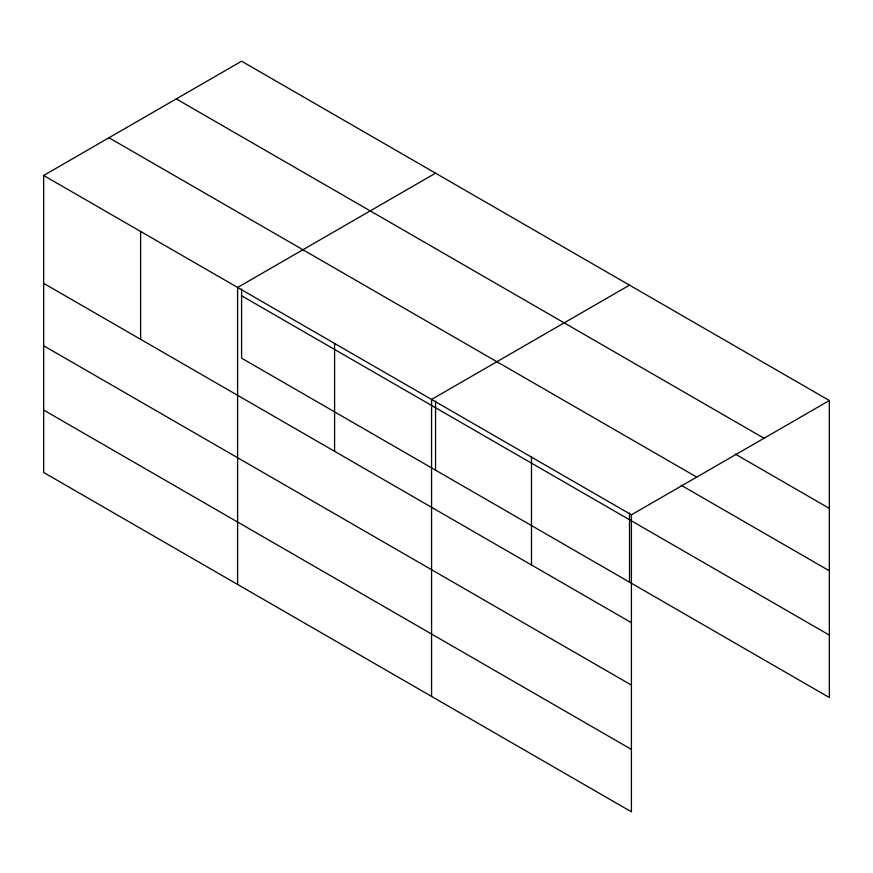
<?xml version="1.0" encoding="UTF-8"?>
<svg xmlns="http://www.w3.org/2000/svg" width="873" height="873" viewBox="0 0 873 873"><rect width="100%" height="100%" fill="white"/><g stroke="black" fill="none" stroke-linecap="round" stroke-linejoin="round"><path stroke-width="1.31" d="M631.408 685.087L631.408 514.819L43.65 175.473L43.65 472.468L631.408 811.803L631.408 685.087L43.65 345.752M241.592 289.072L241.592 358.181L829.35 697.527L829.35 400.532L241.592 61.197L43.65 175.473M435.551 173.17L237.609 287.457L237.609 584.452M629.509 285.155L431.568 399.441L431.568 696.436M631.408 514.819L829.35 400.532M176.27 98.911L764.028 438.246M735.306 454.102L829.35 508.392M108.972 137.759L696.73 477.105M681.235 485.29L829.35 570.8M241.592 295.772L829.35 635.108M43.65 283.343L631.408 622.678M43.65 410.059L631.408 749.394M629.509 513.04L629.509 582.149M531.482 457.125L531.482 564.984M435.551 401.056L435.551 470.165M334.588 343.449L334.588 451.308M140.629 231.465L140.629 339.324"/></g></svg>
